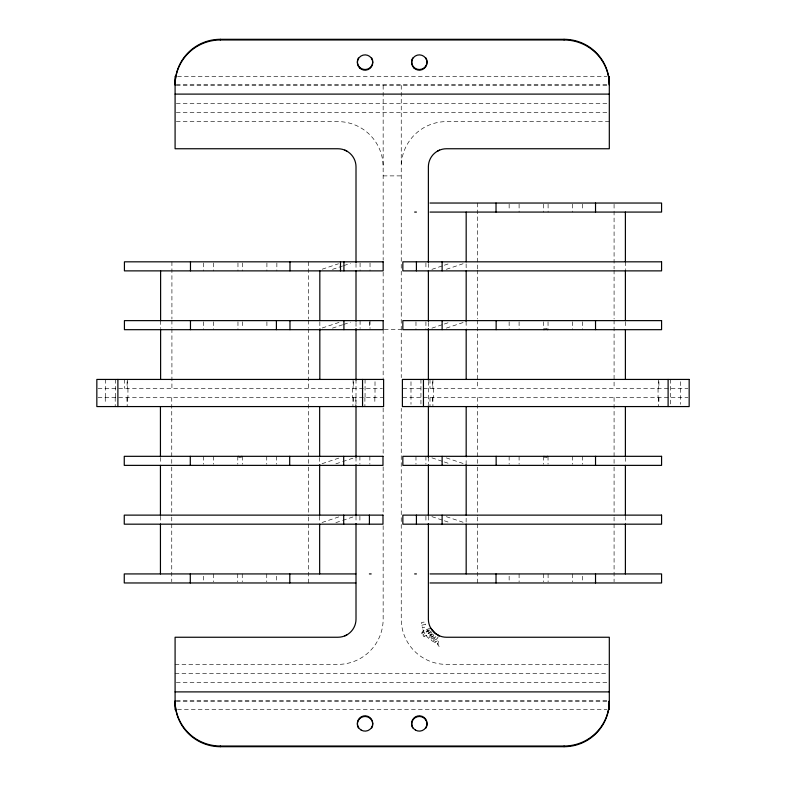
<?xml version="1.0" encoding="UTF-8"?>
<svg xmlns="http://www.w3.org/2000/svg" width="786" height="786" viewBox="0 0 786 786"><rect width="100%" height="100%" fill="white"/><g stroke="black" fill="none" stroke-linecap="round" stroke-linejoin="round"><path stroke-width="0.59" stroke-dasharray="3.93 2.95" d="M466.118 464.477L466.167 457.491M466.127 522.11L466.167 516.284M423.88 631.954L421.846 633.378L422.809 629.35C424.971 636.11 430.787 641.445 437.615 643.282L439.109 646.632L437.35 646.033L438.843 639.922L434.943 642.368L438.401 636.522M421.846 633.378L423.261 630.686L429.726 628.427M429.185 629.733L422.878 634.921L423.909 636.473L425.295 634.39M435.896 636.444L432.408 641.121L436.544 639.136L430.522 635.108L426.493 629.085M433.901 635.108L430.06 639.558L437.163 636.621M432.104 633.536L427.938 637.692L435.395 635.579M431.317 630.952L426.081 635.569L423.909 636.473M322.211 269.205L338.511 263.772M332.449 269.372L342.627 265.973M343.757 265.599L350.546 263.339M431.887 269.372L443.186 265.599M444.326 265.226L449.975 263.339M446.32 269.323L463.789 263.497M322.211 328.008L339.68 322.181M332.449 328.165L342.627 324.775M343.757 324.402L350.546 322.142M431.887 328.165L443.186 324.402M444.326 324.019L449.975 322.142M446.32 328.126L463.789 322.299M322.034 463.701L339.503 457.874M335.858 463.858L341.507 461.981M342.637 461.598L353.946 457.835M322.034 522.503L339.503 516.677M335.858 522.661L341.507 520.774M342.637 520.401L353.946 516.628M433.479 634.155L426.081 635.569M431.769 632.484L428.91 633.28L424.509 633.221M421.797 625.243L425.236 624.398L425.079 621.972L421.61 622.424L422.347 628.014L425.707 626.786L425.236 624.398M429.844 630.716L427.564 631.266L423.261 630.686M177.538 76.38L606.851 76.38M176.31 84.407L608.079 84.407M176.31 85.428L608.079 85.428M176.31 103.516L609.307 103.516M176.31 112.565L608.079 112.565M176.31 121.614L337.921 121.614A45.234 45.234 0 0 1 383.155 166.848M609.307 121.614L446.477 121.614A45.234 45.234 0 0 0 401.243 166.848M383.155 175.887L401.243 175.887M384.285 329.678L401.243 329.678M98.044 388.481L382.389 388.481M402.845 388.481L687.956 388.481M98.044 397.52L382.979 397.52M402.845 397.52L687.956 397.52M175.091 664.386L337.921 664.386A45.234 45.234 0 0 0 383.155 619.152L383.155 525.608M608.079 664.386L446.477 664.386A45.234 45.234 0 0 1 401.243 619.152L401.243 408.327M175.091 673.435L608.079 673.435M176.31 682.484L609.307 682.484M176.31 700.572L606.851 700.572M176.31 701.593L607.696 701.593M177.538 709.62L606.851 709.62M446.32 457.874L463.789 463.701M431.887 457.835L443.186 461.598M444.326 461.981L449.975 463.858M446.32 516.677L463.789 522.503M431.887 516.628L443.186 520.401M444.326 520.774L449.975 522.661M466.127 263.89L466.167 269.716M466.118 321.523L466.167 328.509M319.833 321.798L319.873 327.615M319.666 457.491L319.705 464.477M319.666 516.284L319.696 522.11M680.568 381.691L680.568 404.309M670.615 379.432L670.615 406.568M658.904 381.691L658.904 388.481M658.904 397.52L658.904 404.309M658.658 379.432L658.658 388.481M658.658 397.52L658.658 406.568M658.059 388.481L658.059 397.52M625.391 261.826L625.391 269.745M625.391 321.759L625.391 328.548M625.391 457.452L625.391 464.241M625.391 516.255L625.391 524.174M614.082 204.252L614.082 268.91M614.082 270.129L614.082 318.929M614.082 320.157L614.082 388.481M614.082 397.52L614.082 465.843M614.082 467.071L614.082 515.871M614.082 517.09L614.082 581.748M582.416 204.164L582.416 209.813M582.416 321.759L582.416 329.678M582.416 456.322L582.416 464.241M582.416 576.187L582.416 581.837M572.463 204.164L572.463 212.073M572.463 321.759L572.463 329.678M572.463 456.322L572.463 464.241M572.463 573.927L572.463 581.837M548.097 204.164L548.097 212.073M548.038 321.759L548.038 329.678M548.038 456.322L548.038 464.241M548.097 573.927L548.097 581.837M543.578 204.164L543.578 212.073M543.519 321.759L543.519 329.678M543.519 456.322L543.519 464.241M543.578 573.927L543.578 581.837M519.094 204.164L519.094 212.073M519.094 321.759L519.094 329.678M519.094 456.322L519.094 464.241M519.094 573.927L519.094 581.837M509.141 204.164L509.141 209.813M509.141 321.759L509.141 329.678M509.141 456.322L509.141 464.241M509.141 576.187L509.141 581.837M477.485 203.034L477.485 268.91M477.485 270.129L477.485 318.929M477.485 320.157L477.485 388.481M477.485 397.52L477.485 465.843M477.485 467.071L477.485 515.871M477.485 517.09L477.485 582.966M433.499 388.481L433.499 397.52M432.909 379.432L432.909 388.481M432.909 397.52L432.909 406.568M432.664 381.691L432.664 388.481M432.664 397.52L432.664 404.309M429.991 379.432L429.991 388.481M429.991 397.52L429.991 406.568M428.38 263.487L428.38 269.814M428.38 322.407L428.38 328.646M428.38 381.338L428.38 404.662M428.38 457.354L428.38 463.593M428.38 516.186L428.38 522.513M425.914 262.956L425.914 269.745M425.914 321.759L425.914 329.678M425.914 456.322L425.914 464.241M425.914 516.255L425.914 523.044M420.942 379.432L420.942 406.568M415.971 321.759L415.971 329.678M415.971 456.322L415.971 464.241M410.99 381.691L410.99 404.309M401.243 85.428L401.243 377.673M383.155 85.428L383.155 260.107M383.155 272.261L383.155 319.912M383.155 329.678L383.155 378.656M383.155 408.052L383.155 454.898M383.155 466.835L383.155 513.739M375.01 381.691L375.01 397.52M374.834 397.52L374.834 404.309M370.029 262.956L370.029 270.875M370.029 320.629L370.029 328.548M369.862 456.322L369.862 464.241M369.577 321.759L369.577 328.548M365.058 379.432L365.058 397.52M364.891 397.52L364.891 406.568M360.086 262.956L360.086 270.875M360.086 320.629L360.086 328.548M359.909 456.322L359.909 464.241M359.909 516.255L359.909 523.044M356.009 263.487L356.009 269.814M356.009 322.407L356.009 328.646M356.009 379.432L356.009 404.662M356.009 457.354L356.009 463.593M356.009 516.186L356.009 522.513M355.842 397.52L355.842 406.568M353.336 381.691L353.336 388.481M353.336 397.52L353.336 404.309M353.091 379.432L353.091 388.481M352.924 397.52L352.924 406.568M352.501 388.481L352.501 397.52M308.515 261.826L308.515 319.067M308.515 320.285L308.515 327.585M308.515 328.803L308.515 388.481M308.348 397.52L308.348 465.843M308.348 467.071L308.348 515.871M308.348 517.09L308.348 582.966M276.859 262.956L276.859 270.875M276.682 456.322L276.682 464.241M276.682 576.187L276.682 581.837M266.906 262.956L266.906 270.875M266.906 321.759L266.906 328.548M266.739 456.322L266.739 464.241M266.739 573.927L266.739 581.837M242.481 262.956L242.481 270.875M242.481 321.759L242.481 328.548M242.314 456.322L242.314 464.241M242.255 573.927L242.255 581.837M237.962 262.956L237.962 270.875M237.962 321.759L237.962 329.678M237.785 456.322L237.785 464.241M237.726 573.927L237.726 581.837M213.537 262.956L213.537 270.875M213.537 321.759L213.537 329.678M213.36 456.322L213.36 464.241M213.36 573.927L213.36 581.837M203.584 262.956L203.584 270.875M203.584 321.759L203.584 329.678M203.407 456.322L203.407 464.241M203.407 576.187L203.407 581.837M171.918 261.826L171.918 319.067M171.918 320.285L171.918 327.585M171.918 328.803L171.918 388.481M171.751 397.52L171.751 465.843M171.751 467.071L171.751 515.871M171.751 517.09L171.751 581.748M160.609 320.629L160.609 328.548M160.442 457.452L160.442 464.241M160.442 516.255L160.442 524.174M127.941 388.481L127.941 397.52M127.342 379.432L127.342 388.481M127.175 397.52L127.175 406.568M127.096 381.691L127.096 388.481M127.096 397.52L127.096 404.309M124.424 379.432L124.424 388.481M115.385 379.432L115.385 397.52M115.208 397.52L115.208 406.568M105.432 379.432L105.432 397.52M105.255 397.52L105.255 404.309"/><path stroke-width="1.18" d="M465.823 465.371L466.029 464.762M241.862 456.322L241.646 456.587A2.26 2.142 0 0 1 240.634 457.147M543.971 329.678L544.177 329.413A2.26 2.142 0 0 1 545.199 328.853M547.596 456.322L547.38 456.587A2.26 2.142 0 0 1 546.368 457.147M437.429 151.177L439.551 150.126M346.97 634.823L344.848 635.874M175.091 84.407A45.234 45.107 0 0 1 220.316 39.3L564.073 39.3A45.234 45.107 0 0 1 609.307 84.407M175.091 85.084A45.234 45.107 0 0 1 220.316 39.978L564.073 39.978A45.234 45.107 0 0 1 609.307 85.084M175.091 94.104L609.307 94.104M429.991 203.034L661.576 203.034L661.576 212.073L429.991 212.073M414.644 212.073L416.423 212.073M355.842 573.927L124.257 573.927L124.257 582.966L355.842 582.966M369.41 573.927L371.179 573.927M414.644 573.927L416.423 573.927M429.991 573.927L661.576 573.927L661.576 582.966L429.991 582.966M175.091 691.896L609.307 691.896M608.924 701.593L609.307 701.593A45.234 45.107 0 0 1 564.073 746.7L220.316 746.7A45.234 45.107 0 0 1 175.091 701.593M175.091 700.915A45.234 45.107 0 0 0 220.316 746.022L564.073 746.022A45.234 45.107 0 0 0 609.307 700.915M344.848 150.126L346.97 151.177M439.551 635.874L435.464 633.506L430.807 628.201M547.596 329.678L547.38 329.413A2.26 2.142 0 0 0 546.368 328.853M543.971 456.322L544.177 456.587A2.26 2.142 0 0 0 545.199 457.147M238.237 456.322L238.453 456.587A2.26 2.142 0 0 0 239.465 457.147M465.823 320.629L466.029 321.238M319.902 328.853L320.177 329.678M319.804 464.762L320 465.371M668.11 379.432L668.11 406.568M625.391 212.073L625.391 261.826M625.391 270.875L625.391 320.629M625.391 329.678L625.391 379.432M625.391 406.568L625.391 456.322M625.391 465.371L625.391 515.125M625.391 524.174L625.391 573.927M609.307 76.38L609.307 148.751L446.477 148.751A18.088 18.088 0 0 0 428.38 166.848L428.38 262.455M609.307 709.62L609.307 637.25L446.477 637.25A18.088 18.088 0 0 1 428.38 619.152L428.38 523.545M595.533 203.034L595.533 212.073M595.533 320.629L595.533 329.678M595.533 456.322L595.533 465.371M595.533 573.927L595.533 582.966M564.073 39.3L564.073 39.978M564.073 746.022L564.073 746.7M496.143 320.629L496.143 329.678M496.143 456.322L496.143 465.371M496.025 203.034L496.025 212.073M496.025 573.927L496.025 582.966M466.177 212.073L466.177 261.826M466.177 270.875L466.177 320.629M466.177 329.678L466.177 379.432M466.177 406.568L466.177 456.322M466.177 465.371L466.177 515.125M466.177 524.174L466.177 573.927M442.125 261.826L442.125 270.875M442.125 320.629L442.125 329.678M442.125 456.322L442.125 465.371M442.125 515.125L442.125 524.174M428.38 270.856L428.38 321.287M428.38 328.548L428.38 380.129M428.38 405.871L428.38 457.452M428.38 464.713L428.38 515.144M423.448 379.432L423.448 406.568M416.423 261.826L416.423 270.875M416.423 515.125L416.423 524.174M369.41 515.125L369.41 524.174M362.552 379.432L362.552 406.568M356.009 262.455L356.009 166.848A18.088 18.088 0 0 0 337.921 148.751L175.091 148.751L175.091 76.38M356.009 270.856L356.009 321.287M356.009 328.548L356.009 380.129M356.009 405.871L356.009 457.452M356.009 464.713L356.009 515.144M356.009 523.545L356.009 619.152A18.088 18.088 0 0 1 337.921 637.25L175.091 637.25L175.091 709.62M343.914 261.826L343.914 270.875M343.914 320.629L343.914 329.678M343.698 456.322L343.698 465.371M343.698 515.125L343.698 524.174M340.495 261.826L340.495 270.875M319.823 270.875L319.823 320.629M319.823 329.678L319.823 379.432M319.656 406.568L319.656 456.322M319.656 465.371L319.656 515.125M319.656 524.174L319.656 573.927M289.975 261.826L289.975 270.875M289.975 320.629L289.975 329.678M289.798 573.927L289.798 582.966M289.69 456.322L289.69 465.371M276.407 320.629L276.407 329.678M220.316 39.3L220.316 39.978M220.316 746.022L220.316 746.7M190.467 261.826L190.467 270.875M190.467 320.629L190.467 329.678M190.291 456.322L190.291 465.371M190.291 573.927L190.291 582.966M160.609 270.875L160.609 320.629M160.609 329.678L160.609 379.432M160.442 406.568L160.442 456.322M160.442 465.371L160.442 515.125M160.442 524.174L160.442 573.927M117.89 379.432L117.89 406.568M371.719 58.017A7.693 7.663 0 0 1 365.058 69.522A7.693 7.663 0 0 1 358.396 58.017M425.992 58.017A7.693 7.663 0 0 1 419.331 69.522A7.693 7.663 0 0 1 412.679 58.017M358.396 727.983A7.693 7.663 0 0 1 365.058 716.478A7.693 7.663 0 0 1 371.719 727.983M412.679 727.983A7.693 7.663 0 0 1 419.331 716.478A7.693 7.663 0 0 1 425.992 727.983M383.155 261.826L124.424 261.826L124.424 270.875L383.155 270.875L383.155 261.826M661.576 261.826L402.845 261.826L402.845 270.875L661.576 270.875L661.576 261.826M383.155 320.629L124.424 320.629L124.424 329.678L383.155 329.678L383.155 320.629M661.576 320.629L402.845 320.629L402.845 329.678L661.576 329.678L661.576 320.629M383.607 379.432L96.835 379.432L96.835 406.568L383.607 406.568L383.607 379.432M689.165 379.432L402.393 379.432L402.393 406.568L689.165 406.568L689.165 379.432M382.979 456.322L124.257 456.322L124.257 465.371L382.979 465.371L382.979 456.322M661.576 456.322L402.845 456.322L402.845 465.371L661.576 465.371L661.576 456.322M382.979 515.125L124.257 515.125L124.257 524.174L382.979 524.174L382.979 515.125M661.576 515.125L402.845 515.125L402.845 524.174L661.576 524.174L661.576 515.125M413.898 67.95A7.693 7.663 0 0 0 426.759 64.511A7.693 7.663 0 0 0 417.346 55.128A7.693 7.663 0 0 0 413.898 67.95M359.624 67.95A7.693 7.663 0 0 0 372.485 64.511A7.693 7.663 0 0 0 363.063 55.128A7.693 7.663 0 0 0 359.624 67.95M415.489 730.106A7.693 7.663 0 0 0 427.024 723.474A7.693 7.663 0 0 0 415.489 716.832A7.693 7.663 0 0 0 415.489 730.106M361.216 730.106A7.693 7.663 0 0 0 372.751 723.474A7.693 7.663 0 0 0 361.216 716.832A7.693 7.663 0 0 0 361.216 730.106"/></g></svg>
